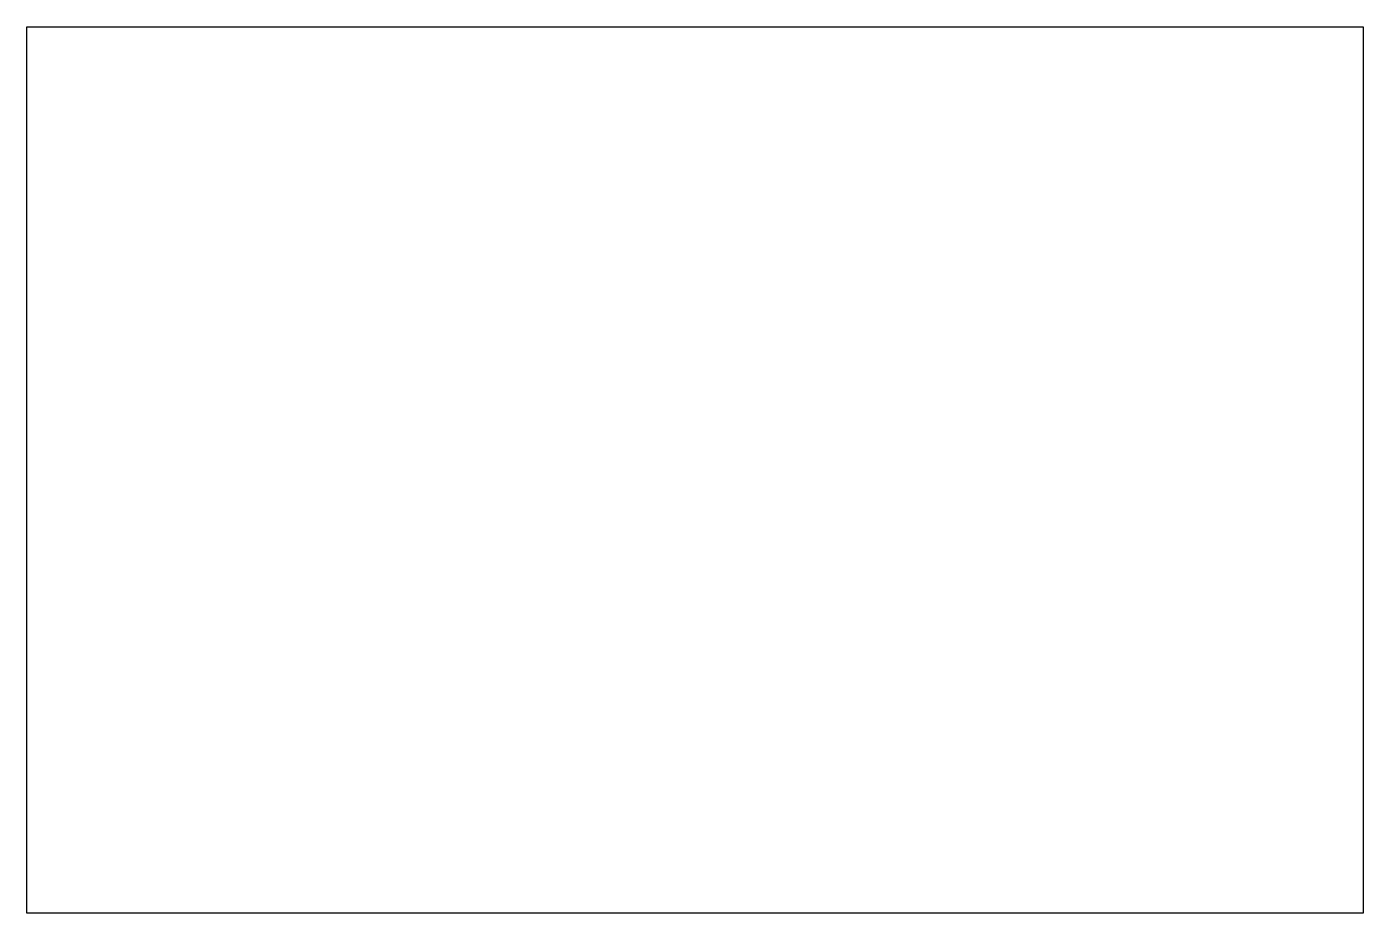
# Model space of a CAD drawing. Header units: millimetres. Extents: x 1021 to 2949, y 789 to 2068.
import ezdxf

# ---------------------------------------------------------------- set-up
doc = ezdxf.new("R2010")
doc.units = ezdxf.units.MM

msp = doc.modelspace()

# ---------------------------------------------------------------- linework, layer by layer
msp.add_lwpolyline([(1021, 2068.1), (2949.4, 2068.1), (2949.4, 788.8), (1021, 788.8)], close=True)

doc.saveas('drawing.dxf')
